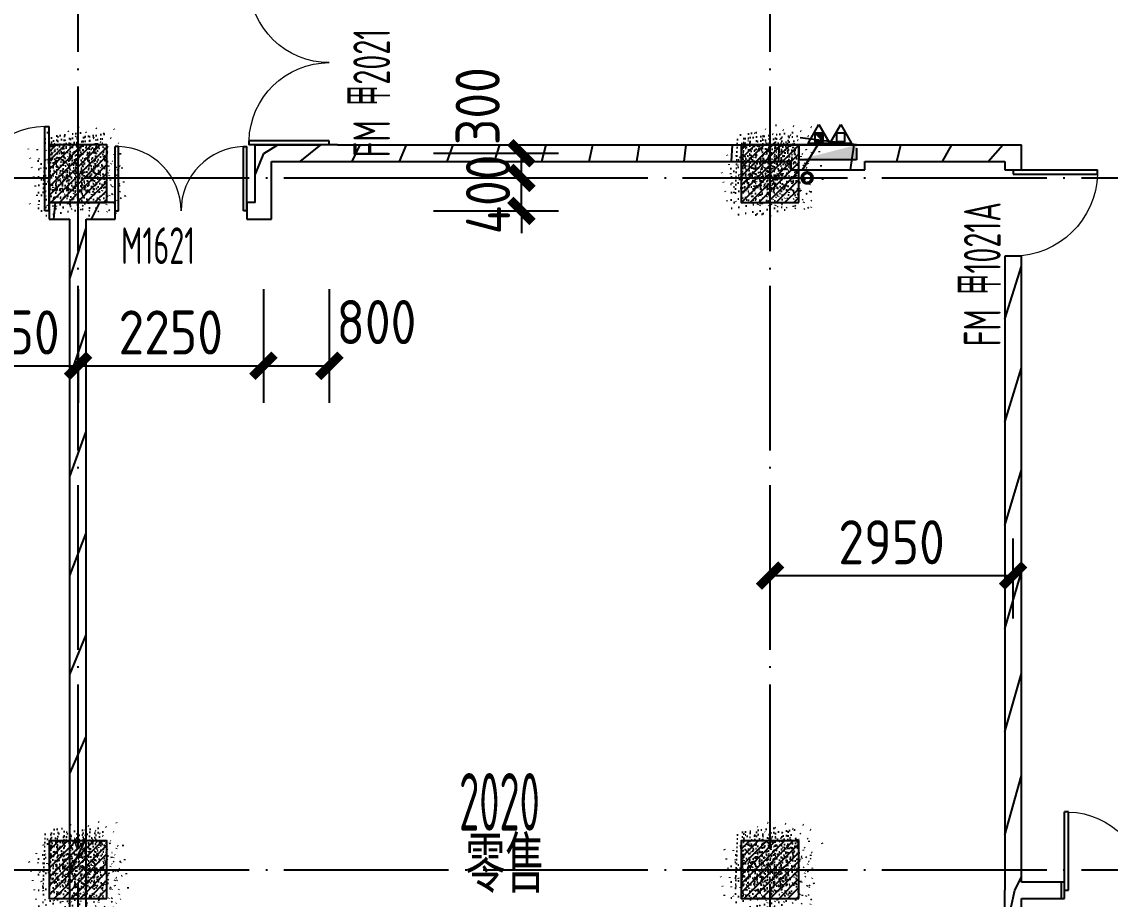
# Model space of a CAD drawing. Header units: inches. Extents: x 0 to 1813292486, y 0 to 3473589894.
# Drawn here: x 600667103 to 600680315, y 3473279259 to 3473289914 of the extents above; entities that cross this region are included whole.
import ezdxf
from ezdxf.enums import TextEntityAlignment as Align

# ---------------------------------------------------------------- set-up
doc = ezdxf.new("R2010")
doc.units = ezdxf.units.IN
doc.header["$LTSCALE"] = 1000
doc.header["$MEASUREMENT"] = 0
doc.linetypes.add('AX-MALL-GIRD-200$0$DOTE', pattern=[2.4200000000000004, 2, -0.2, 0.02, -0.2])
for name, color, linetype in [('A-Anno-Note', 241, 'Continuous'), ('AX-MALL-DIM-P02$0$A-Anno-Dims', 3, 'Continuous'), ('AX-MALL-DIM-P02$0$A-Detl-Thin', 131, 'Continuous'), ('AX-MALL-GIRD-200$0$A-Grid', 222, 'AX-MALL-GIRD-200$0$DOTE'), ('AX-MALL-P02-200$0$A-Anno-Note', 241, 'Continuous'), ('AX-MALL-WALL-P02$0$A-Anno-Note', 241, 'Continuous'), ('AX-MALL-WALL-P02-QT$0$A-Detl-Thin', 131, 'Continuous'), ('AX-MALL-WALL-P02-QT$0$A-Wall', 2, 'Continuous'), ('AX-MALL-WALL-P02-QT$0$A-Wall-Patt', 13, 'Continuous'), ('AX-MALL-WALL-P02-QT$0$A-Wind', 4, 'Continuous'), ('AX-MALL-WORD-P02$0$A-Anno-Note', 241, 'Continuous'), ('AX-MALL-WORD-P02$0$A-Wind-Iden', 11, 'Continuous'), ('AX-MALL-ZTKD-P02$0$A-Anno-Note', 241, 'Continuous'), ('PX-MALL-P02-LG$0$P-Exsh', 31, 'Continuous'), ('PX-MALL-P02-LG$0$P-Hydt-Boxx', 221, 'Continuous'), ('PX-MALL-P02-LG$0$P-Hydt-Pipe', 221, 'Continuous'), ('PX-MALL-P02-LG$0$P-Pipe-Risr', 7, 'Continuous'), ('PX-MALL-P02-LG$0$P-Pipe-Risr-Arch', 6, 'Continuous'), ('PX-MALL-P02-LG$0$P-Pipe-Risr-W100', 6, 'Continuous'), ('PX-MALL-P02-LG$0$P-Pipe-Risr-W50', 6, 'Continuous'), ('SX-MALL-WALL-R-BZ$0$S-COLU', 30, 'Continuous'), ('SX-MALL-WALL-R-BZ$0$S-PATT-WALL', 83, 'Continuous')]:
    doc.layers.add(name, color=color, linetype=linetype)
doc.styles.add('AX-MALL-DIM-P02$0$_TCH_DIM_T3', font='gbenor.shx')
doc.styles.add('AX-MALL-WORD-P02$0$_TCH_WINDOW', font='gbenor.shx', dxfattribs={"bigfont": 'gbcbig.shx'})
doc.styles.add('AX-MALL-WORD-P02$0$STANDARD', font='gbenor.shx', dxfattribs={"bigfont": 'gbcbig.shx'})
doc.styles.add('PX-MALL-P02-LG$0$jzfz', font='gbenor.shx', dxfattribs={"bigfont": 'gbcbig.shx'})
doc.dimstyles.new('AX-MALL-DIM-P02$0$_TCH_ARCH&&180', dxfattribs={"dimtxt": 535.5, "dimasz": 270, "dimexe": 450, "dimexo": 450, "dimgap": 137.25, "dimtad": 1, "dimdec": 0, "dimzin": 0, "dimdsep": 46, "dimtxsty": 'AX-MALL-DIM-P02$0$_TCH_DIM_T3', "dimblk": 'AX-MALL-DIM-P02$0$_ArchTick', "dimcen": 0.09, "dimclrt": 7, "dimazin": 2, "dimtfac": 1, "dimtdec": 0, "dimtix": 1, "dimtmove": 2, "dimatfit": 3, "dimfxl": 500, "dimtolj": 1, "dimtzin": 0, "dimarcsym": 0})
pattern_1 = [(24.56816130816271, (600578611.2237192, 3473080110.365553), (-31.18316059493327, 68.21004687955141), []), (29.56816130816269, (600578611.2237192, 3473080110.365553), (97.53445421719282, -46.37920051396389), [11.25, -123.75]), (334.5681613081628, (600578611.2237192, 3473080110.365553), (19.88439777927527, 112.9961142827297), [9, -99]), (80.01956130816268, (600578619.3515904, 3473080106.50062), (117.4189029658641, 66.61682168402376), [9.5610285, -105.1713168]), (25.75236130816271, (600578621.6965042, 3473080138.478197), (141.3476152528434, -79.15081592627133), [16.875, -185.625]), (76.20376130816268, (600578633.4754679, 3473080131.882288), (182.3878362876093, 87.98253897351975), [14.3415432, -157.75695]), (330.7523613081627, (600578621.6965042, 3473080138.478197), (182.3877676281842, 87.98268140648725), [13.49999999999997, -148.4999999999995]), (0.5681613081627113, (600578633.1346302, 3473080126.213644), (62.82047319493842, -87.84980448085341), [11.24999999999997, -123.7499999999997]), (305.5681613081627, (600578633.1346302, 3473080126.213644), (72.17288941707483, 89.18848104565322), [8.999999999999966, -98.99999999999973]), (51.01956130816269, (600578638.3696649, 3473080118.892823), (134.9933625472827, 1.338571315216136), [9.561028499999967, -105.1713167999997]), (17.06816130816274, (600578611.2237192, 3473080110.365553), (19.14085715648196, 46.15589493569758), [0.75, -97.8, 0.75, -100.5, 0.75, -99.375]), (347.0681613081627, (600578611.2237192, 3473080110.365553), (57.63084700165395, 41.66442755963357), [0.7499999999999979, -57.29999999999986, 0.7499999999999979, -95.54999999999973, 0.7499999999999979, -37.87499999999986]), (307.0681613081626, (600578579.8781208, 3473080122.042708), (73.85474000760384, -31.12342332406966), [0.75, -37.5, 0.75, -117, 0.75, -155.25]), (297.0681613081627, (600578565.8217986, 3473080127.2791), (87.21641676177077, -16.46683783357052), [0.75, -48.75, 0.75, -77.69999999999999, 0.75, -110.25])]
pattern_2 = [(45, (0, 359.0227), (-353.55353201463, 353.55353201463), [])]

# ---------------------------------------------------------------- blocks, each defined once
blk = doc.blocks.new('AX-MALL-WORD-P02')
at = {"layer": 'AX-MALL-WORD-P02$0$A-Anno-Note', "style": 'AX-MALL-WORD-P02$0$STANDARD', "width": 0.6}
blk.add_text('2020', height=700, rotation=339.5681613092015, dxfattribs=at).set_placement((600493591.983263, 3473103324.449121))
at = {"layer": 'AX-MALL-WORD-P02$0$A-Anno-Note', "style": 'AX-MALL-WORD-P02$0$STANDARD'}
blk.add_text('零售', height=675.177304964539, rotation=339.5681613092015, dxfattribs=at).set_placement((600493399.4323552, 3473102595.81602))
at = {"layer": 'AX-MALL-WORD-P02$0$A-Wind-Iden', "style": 'AX-MALL-WORD-P02$0$_TCH_WINDOW', "width": 0.7}
for s, height, rotation, p in [('2021', 446.25, 69.56816104936367, (600495968.5865084, 3473112105.256861)), ('甲', 506.3829787234042, 69.56816104936367, (600495878.5094155, 3473111863.458213)), ('FM', 446.25, 69.56816104936367, (600495660.4136662, 3473111278.012394)), ('M1621', 446.25, 339.5681612302259, (600492148.1697035, 3473111204.449112)), ('1021A', 446.25, 69.56816130778154, (600502113.0925744, 3473107368.237503)), ('甲', 506.3829787234042, 69.56816130778154, (600502023.0154825, 3473107126.438854)), ('FM', 446.25, 69.56816130778154, (600501804.9197359, 3473106540.993034))]:
    blk.add_text(s, height=height, rotation=rotation, dxfattribs=at).set_placement(p)
blk = doc.blocks.new('AX-MALL-GIRD-200')
at = {"layer": 'AX-MALL-GIRD-200$0$A-Grid'}
for p, q in [((600244912.440112, 3473204422.954183), (600602808.4442104, 3473071096.1909)), ((600241980.060326, 3473196551.41375), (600599876.0644244, 3473063224.650467)), ((600458766.1456304, 3473023089.996408), (600497495.6845796, 3473127053.723489)), ((600466637.686063, 3473020157.616622), (600505367.2250125, 3473124121.343704))]:
    blk.add_line(p, q, dxfattribs=at)
blk = doc.blocks.new('SX-MALL-WALL-R-BZ')
at = {"layer": 'SX-MALL-WALL-R-BZ$0$S-PATT-WALL'}
h = blk.add_hatch(dxfattribs=at)
h.set_pattern_fill('钢筋混凝土', color=256, scale=15, pattern_type=2)
h.set_pattern_definition(pattern_1)
h.paths.add_polyline_path([(600492247.5319571, 3473111963.234265), (600492491.8969394, 3473112619.195968), (600491835.9352366, 3473112863.56095), (600491591.5702544, 3473112207.599247)])
h = blk.add_hatch(dxfattribs=at)
h.set_pattern_fill('钢筋混凝土', color=256, scale=15, pattern_type=2)
h.set_pattern_definition(pattern_1)
h.paths.add_polyline_path([(600500119.0723903, 3473109030.854479), (600500363.4373724, 3473109686.816181), (600499707.4756697, 3473109931.181164), (600499463.1106875, 3473109275.219461)])
h = blk.add_hatch(dxfattribs=at)
h.set_pattern_fill('钢筋混凝土', color=256, scale=15, pattern_type=2)
h.set_pattern_definition(pattern_1)
h.paths.add_polyline_path([(600489297.6975294, 3473104044.839424), (600489542.0625116, 3473104700.801127), (600488886.1008089, 3473104945.166109), (600488641.7358267, 3473104289.204407)])
h = blk.add_hatch(dxfattribs=at)
h.set_pattern_fill('钢筋混凝土', color=256, scale=15, pattern_type=2)
h.set_pattern_definition(pattern_1)
h.paths.add_polyline_path([(600497169.2379625, 3473101112.459638), (600497413.6029447, 3473101768.421341), (600496757.6412419, 3473102012.786323), (600496513.2762598, 3473101356.82462)])
at = {"layer": 'SX-MALL-WALL-R-BZ$0$S-COLU'}
for points in [[(600492247.5319571, 3473111963.234265), (600492491.8969394, 3473112619.195968), (600491835.9352366, 3473112863.56095), (600491591.5702544, 3473112207.599247)], [(600500119.0723903, 3473109030.854479), (600500363.4373724, 3473109686.816181), (600499707.4756697, 3473109931.181164), (600499463.1106875, 3473109275.219461)], [(600489297.6975294, 3473104044.839424), (600489542.0625116, 3473104700.801127), (600488886.1008089, 3473104945.166109), (600488641.7358267, 3473104289.204407)], [(600497169.2379625, 3473101112.459638), (600497413.6029447, 3473101768.421341), (600496757.6412419, 3473102012.786323), (600496513.2762598, 3473101356.82462)]]:
    blk.add_lwpolyline(points, close=True, dxfattribs=at)
blk = doc.blocks.new('SX-MALL-WALL-R-2F~3F')
blk.add_blockref('SX-MALL-WALL-R-BZ', (-1.192092895507812e-06, -9.5367431640625e-07))
blk = doc.blocks.new('SX-MALL-WALL-2F~3F')
blk.add_blockref('SX-MALL-WALL-R-2F~3F', (0, 0))
blk = doc.blocks.new('AX-MALL-WALL-P02-QT$0$$DorLib2D$00000001')
for p, q in [((0.45, 0.9750000000000001), (0.5000000000000002, 0.9750000000000001)), ((0.45, 0), (0.45, 0.9750000000000001)), ((0.5, 0), (0.5, 0.9750000000000001)), ((0.5, 0), (0.45, 0))]:
    blk.add_line(p, q)
at = {"lineweight": 13}
blk.add_arc((0.475, 0), 0.975, 91.4692835813538, 180, dxfattribs=at)
blk = doc.blocks.new('AX-MALL-WALL-P02-QT$0$$DorLib2D$00000002')
for p, q in [((-0.5, -5.684341886080802e-17), (-0.5000000000000007, 0.4875)), ((-0.4750000000000007, 0.4875), (-0.5000000000000007, 0.4875)), ((-0.475, -2.842170943040401e-17), (-0.4750000000000007, 0.4875)), ((0.475, -2.842170943040401e-17), (0.4750000000000007, 0.4875)), ((0.4750000000000007, 0.4875), (0.5000000000000007, 0.4875)), ((0.5, -5.684341886080802e-17), (0.5000000000000007, 0.4875)), ((-0.5, -5.684341886080802e-17), (-0.475, -2.842170943040401e-17)), ((0.5, -5.684341886080802e-17), (0.475, -2.842170943040401e-17))]:
    blk.add_line(p, q)
at = {"lineweight": 13}
for centre, start, end in [((-0.4875, -4.263256414560601e-17), 0, 88.53071641864632), ((0.4875, -4.263256414560601e-17), 91.4692835813537, 180)]:
    blk.add_arc(centre, 0.4875, start, end, dxfattribs=at)
blk = doc.blocks.new('AX-MALL-WALL-P02-QT')
at = {"layer": 'AX-MALL-WALL-P02-QT$0$A-Wall-Patt'}
h = blk.add_hatch(dxfattribs=at)
h.set_pattern_fill('普通砖', color=256, scale=200, style=0)
h.set_pattern_definition(pattern_2)
h.paths.add_polyline_path([(600491919.5511056, 3473112085.416758), (600491591.5702529, 3473112207.599248), (600491521.7516872, 3473112020.181619), (600491756.0237248, 3473111932.908412), (600491873.005394, 3473111960.471669)])
h = blk.add_hatch(dxfattribs=at)
h.set_pattern_fill('普通砖', color=256, scale=200, style=0)
h.set_pattern_definition(pattern_2)
h.paths.add_polyline_path([(600491943.4413526, 3473111863.089841), (600492271.4222051, 3473111740.907349), (600492341.2407719, 3473111928.324978), (600491919.5511047, 3473112085.416754), (600491873.0053943, 3473111960.47167)])
h = blk.add_hatch(dxfattribs=at)
h.set_pattern_fill('普通砖', color=256, scale=200, style=0)
h.set_pattern_definition(pattern_2)
h.paths.add_polyline_path([(600484541.988837, 3473092253.273505), (600484660.5576894, 3473092313.264304), (600491943.4413526, 3473111863.089841), (600491873.0053941, 3473111960.471669), (600491756.0237248, 3473111932.908412), (600484451.5853522, 3473092325.22244)])
h = blk.add_hatch(dxfattribs=at)
h.set_pattern_fill('普通砖', color=256, scale=200, style=0)
h.set_pattern_definition(pattern_2)
h.paths.add_polyline_path([(600493934.2906206, 3473111334.867161), (600494051.8896832, 3473111077.630965), (600494296.254669, 3473111733.592676), (600494178.6556062, 3473111990.828872)])
h = blk.add_hatch(dxfattribs=at)
h.set_pattern_fill('普通砖', color=256, scale=200, style=0)
h.set_pattern_definition(pattern_2)
h.paths.add_polyline_path([(600494178.6556062, 3473111990.828872), (600494296.254669, 3473111733.592676), (600494952.216372, 3473111489.227694), (600494998.7618643, 3473111614.172177), (600494928.3261236, 3473111711.554606)])
h = blk.add_hatch(dxfattribs=at)
h.set_pattern_fill('普通砖', color=256, scale=200, style=0)
h.set_pattern_definition(pattern_2)
h.paths.add_polyline_path([(600495115.74342, 3473111641.735147), (600494928.3261236, 3473111711.554606), (600494998.761972, 3473111614.172483)])
h = blk.add_hatch(dxfattribs=at)
h.set_pattern_fill('普通砖', color=256, scale=200, style=0)
h.set_pattern_definition(pattern_2)
h.paths.add_polyline_path([(600494998.7619718, 3473111614.172482), (600494952.2160492, 3473111489.226778), (600500199.910009, 3473109534.30783), (600500269.7285429, 3473109721.725472), (600495115.74342, 3473111641.735147)])
h = blk.add_hatch(dxfattribs=at)
h.set_pattern_fill('普通砖', color=256, scale=200, style=0)
h.set_pattern_definition(pattern_2)
h.paths.add_polyline_path([(600493934.2906206, 3473111334.867161), (600493840.5818055, 3473111369.776444), (600493770.7632388, 3473111182.358815), (600494051.8896832, 3473111077.630965)])
h = blk.add_hatch(dxfattribs=at)
h.set_pattern_fill('普通砖', color=256, scale=200, style=0)
h.set_pattern_definition(pattern_2)
h.paths.add_polyline_path([(600500269.7285585, 3473109721.725466), (600500165.0007092, 3473109440.599022), (600501008.3800414, 3473109126.415474), (600501113.1078907, 3473109407.541918)])
h = blk.add_hatch(dxfattribs=at)
h.set_pattern_fill('普通砖', color=256, scale=200, style=0)
h.set_pattern_definition(pattern_2)
h.paths.add_polyline_path([(600501113.1078913, 3473109407.541917), (600501043.289325, 3473109220.124288), (600502636.339168, 3473108626.666477), (600502893.5753636, 3473108744.26554)])
h = blk.add_hatch(dxfattribs=at)
h.set_pattern_fill('普通砖', color=256, scale=200, style=0)
h.set_pattern_definition(pattern_2)
h.paths.add_polyline_path([(600502636.339168, 3473108626.666477), (600502601.429885, 3473108532.957663), (600502788.8475145, 3473108463.139096), (600502893.5753636, 3473108744.26554)])
h = blk.add_hatch(dxfattribs=at)
h.set_pattern_fill('普通砖', color=256, scale=200, style=0)
h.set_pattern_definition(pattern_2)
h.paths.add_polyline_path([(600499769.194513, 3473100357.326597), (600502422.3000416, 3473107479.196542), (600502234.8824121, 3473107549.015108), (600499546.8676003, 3473100333.436348), (600499671.8126866, 3473100286.890638)])
h = blk.add_hatch(dxfattribs=at)
h.set_pattern_fill('普通砖', color=256, scale=200, style=0)
h.set_pattern_definition(pattern_2)
h.paths.add_polyline_path([(600497157.9801463, 3473093347.907289), (600499699.3759468, 3473100169.908967), (600499671.8126868, 3473100286.890638), (600499546.8676003, 3473100333.436348), (600496970.5625168, 3473093417.725855)])
h = blk.add_hatch(dxfattribs=at)
h.set_pattern_fill('普通砖', color=256, scale=200, style=0)
h.set_pattern_definition(pattern_2)
h.paths.add_polyline_path([(600499699.3759468, 3473100169.908967), (600500191.3448169, 3473099986.636127), (600500261.1633834, 3473100174.053757), (600499769.194513, 3473100357.326597), (600499671.8126867, 3473100286.890638)])
at = {"layer": 'AX-MALL-WALL-P02-QT$0$A-Wall'}
for p, q in [((600491591.5702529, 3473112207.599248), (600491521.7516872, 3473112020.181619)), ((600491919.5511056, 3473112085.416758), (600491591.5702529, 3473112207.599248)), ((600492341.2407719, 3473111928.324978), (600491919.5511047, 3473112085.416754)), ((600491521.7516872, 3473112020.181619), (600491756.0237248, 3473111932.908412)), ((600493934.2906206, 3473111334.867161), (600494178.6556062, 3473111990.828872)), ((600494178.6556062, 3473111990.828872), (600494928.3261236, 3473111711.554606)), ((600484451.5853522, 3473092325.22244), (600491756.0237248, 3473111932.908412)), ((600484660.5576894, 3473092313.264304), (600491943.4413526, 3473111863.089841)), ((600491943.4413526, 3473111863.089841), (600492271.4222051, 3473111740.907349)), ((600492271.4222051, 3473111740.907349), (600492341.2407719, 3473111928.324978)), ((600494051.8896832, 3473111077.630965), (600494296.254669, 3473111733.592676)), ((600494296.254669, 3473111733.592676), (600494952.216372, 3473111489.227694)), ((600495115.74342, 3473111641.735147), (600494928.3261236, 3473111711.554606)), ((600495115.74342, 3473111641.735147), (600500269.7285429, 3473109721.725472)), ((600494952.2160492, 3473111489.226778), (600500199.910009, 3473109534.30783)), ((600493840.5818055, 3473111369.776444), (600493770.7632388, 3473111182.358815)), ((600493934.2906206, 3473111334.867161), (600493840.5818055, 3473111369.776444)), ((600493770.7632388, 3473111182.358815), (600494051.8896832, 3473111077.630965)), ((600500269.7285585, 3473109721.725466), (600501113.1078907, 3473109407.541918)), ((600500199.910009, 3473109534.30783), (600500165.0007092, 3473109440.599022)), ((600500165.0007092, 3473109440.599022), (600501008.3800414, 3473109126.415474)), ((600501113.1078913, 3473109407.541917), (600502893.5753636, 3473108744.26554)), ((600501008.3800414, 3473109126.415474), (600501043.289325, 3473109220.124288)), ((600501043.289325, 3473109220.124288), (600502636.339168, 3473108626.666477)), ((600502788.8475145, 3473108463.139096), (600502893.5753636, 3473108744.26554)), ((600502636.339168, 3473108626.666477), (600502601.429885, 3473108532.957663)), ((600502601.429885, 3473108532.957663), (600502788.8475145, 3473108463.139096)), ((600502234.8824121, 3473107549.015108), (600499546.8676003, 3473100333.436348)), ((600499769.194513, 3473100357.326597), (600502422.3000416, 3473107479.196542)), ((600502422.3000416, 3473107479.196542), (600502234.8824121, 3473107549.015108)), ((600496970.5625168, 3473093417.725855), (600499546.8676003, 3473100333.436348)), ((600500261.1633834, 3473100174.053757), (600499769.194513, 3473100357.326597)), ((600497157.9801463, 3473093347.907289), (600499699.3759468, 3473100169.908967)), ((600499699.3759468, 3473100169.908967), (600500191.3448169, 3473099986.636127)), ((600500191.3448169, 3473099986.636127), (600500261.1633834, 3473100174.053757))]:
    blk.add_line(p, q, dxfattribs=at)
at = {"layer": 'AX-MALL-WALL-P02-QT$0$A-Detl-Thin'}
blk.add_blockref('SX-MALL-WALL-2F~3F', (0, 0), dxfattribs=at)
at = {"layer": 'AX-MALL-WALL-P02-QT$0$A-Wind'}
blk.add_blockref('AX-MALL-GIRD-200', (0, 0), dxfattribs=at)
at = {"layer": 'AX-MALL-WALL-P02-QT$0$A-Wind', "zscale": 200}
for name, p, xscale, yscale, rotation in [('AX-MALL-WALL-P02-QT$0$$DorLib2D$00000002', (600495371.1277701, 3473112613.733469), -2000, 2000, 69.56816127392804), ('AX-MALL-WALL-P02-QT$0$$DorLib2D$00000001', (600491064.6896925, 3473112297.164169), -1050, -1050, 159.5681614654367), ('AX-MALL-WALL-P02-QT$0$$DorLib2D$00000002', (600493056.0020053, 3473111555.341897), -1600, -1600, 159.5681611928776), ('AX-MALL-WALL-P02-QT$0$$DorLib2D$00000001', (600502511.8649633, 3473108006.077102), 1050, -1050, 69.5681613312832), ('AX-MALL-WALL-P02-QT$0$$DorLib2D$00000002', (600501139.9150432, 3473099739.979431), -1950, 1950, 339.5681612957866)]:
    blk.add_blockref(name, p, dxfattribs=dict(at, xscale=xscale, yscale=yscale, rotation=rotation))
blk = doc.blocks.new('AX-MALL-WALL-P02')
at = {"layer": 'AX-MALL-WALL-P02$0$A-Anno-Note'}
blk.add_blockref('AX-MALL-WORD-P02', (0, 0), dxfattribs=at)
blk.add_blockref('AX-MALL-WALL-P02-QT', (0, 0), dxfattribs=at)
blk = doc.blocks.new('PX-MALL-P02-LG$0$XHS1')
at = {"layer": 'PX-MALL-P02-LG$0$P-Hydt-Boxx', "ltscale": 0.7}
for p, q in [((350.0030006170273, 240), (-332.898939371109, 327.2950124740601)), ((350.0030006170273, 240), (-349.9969996213913, 240)), ((-349.9969997406006, 239.9999995231628), (-349.9969996213913, 60)), ((350.0030003786087, 200), (350.003000497818, 60)), ((350.0030006170273, 60), (-349.996999502182, 60))]:
    blk.add_line(p, q, dxfattribs=at)
blk.add_solid([(350.0030006170273, 240), (350.0030002593994, 60.00000047683716), (-349.9969996213913, 60)], dxfattribs=at)
blk = doc.blocks.new('PX-MALL-P02-LG$0$MHQ')
at = {"layer": 'PX-MALL-P02-LG$0$P-Exsh', "ltscale": 0.7}
h = blk.add_hatch(dxfattribs=at)
h.set_pattern_fill('ANSI31', color=256, scale=25, style=0)
h.set_pattern_definition([(45, (-160019.2306599375, -42228.3236173685), (-28.0633003783411, 28.0633003783411), [])])
h.paths.add_polyline_path([(-75.0000000015425, 185.1731819980414), (75, 185.1731819980414), (75, 35.17318199802685), (-75.0000000015425, 35.17318199802685)])
for points in [[(0, 346.4101615137042), (-200, -1.455191522836685e-11), (200, -1.455191522836685e-11)], [(0, 346.4101615137042), (-200, -1.455191522836685e-11), (200, -1.455191522836685e-11)], [(0, 346.4101615137042), (-200, -1.455191522836685e-11), (200, -1.455191522836685e-11)], [(-75.0000000015425, 185.1731819980414), (75, 185.1731819980414), (75, 35.17318199802685), (-75.0000000015425, 35.17318199802685)]]:
    blk.add_lwpolyline(points, close=True, dxfattribs=at)
blk = doc.blocks.new('PX-MALL-P02-LG$0$20200929200250')
at = {"layer": 'PX-MALL-P02-LG$0$P-Exsh', "ltscale": 0.7, "xscale": 0.6600000001490116, "yscale": 0.6600000001490116, "zscale": 0.6600000001490116}
for p in [(-132.0000001192093, 40), (131.9999997615814, 40)]:
    blk.add_blockref('PX-MALL-P02-LG$0$MHQ', p, dxfattribs=at)
blk = doc.blocks.new('PX-MALL-P02-LG$0$20211220143732')
at = {"layer": 'PX-MALL-P02-LG$0$P-Exsh'}
blk.add_blockref('PX-MALL-P02-LG$0$20200929200250', (-374.9999999407155, 219.6219584928522), dxfattribs=at)
at = {"layer": 'PX-MALL-P02-LG$0$P-Hydt-Boxx', "ltscale": 0.7, "xscale": -1}
blk.add_blockref('PX-MALL-P02-LG$0$XHS1', (-349.9969999989844, 0), dxfattribs=at)
blk = doc.blocks.new('PX-MALL-P02-LG$0$P-Risr')
at = {"layer": 'PX-MALL-P02-LG$0$P-Pipe-Risr-W50'}
h = blk.add_hatch(color=0, dxfattribs=at)
edge = h.paths.add_edge_path()
edge.add_ellipse((0, 0), major_axis=(47.05795628796547, 47.05795628796547), ratio=0.9999999999999695, start_angle=225.0000000000009, end_angle=405.0000000000009, ccw=False)
edge.add_ellipse((0, 0), major_axis=(47.05795628796764, 47.05795628796764), ratio=0.9999999999998785, start_angle=133.9675974886221, end_angle=225.0000000000035, ccw=False)
edge.add_line((-66.53919663240958, 1.199087783927098), (-54.4367953546693, 1.199087783927098))
edge.add_ellipse((0, 0), major_axis=(-38.50196423560672, 38.50196423560672), ratio=0.9999999999999859, start_angle=43.73814098242129, end_angle=134.9999999999996)
edge.add_ellipse((0, 0), major_axis=(38.50196423561096, 38.50196423561096), ratio=0.9999999999998216, start_angle=225.0000000000051, end_angle=405.0000000000051)
edge.add_ellipse((0, 0), major_axis=(38.50196423560679, 38.50196423560679), ratio=0.9999999999999831, start_angle=45.00000000000048, end_angle=133.7381409824204)
edge.add_line((-54.43679535467527, 1.199087783927098), (-66.53919663241555, 1.199087783927098))
edge.add_ellipse((0, 0), major_axis=(-47.05795628796762, 47.05795628796762), ratio=0.9999999999998742, start_angle=-45.00000000000358, end_angle=43.967597488629224, ccw=False)
at = {"layer": 'PX-MALL-P02-LG$0$P-Pipe-Risr-Arch', "ltscale": 0.7}
blk.add_circle((0, 0), 59.29000000000001, dxfattribs=at)
at = {"layer": 'PX-MALL-P02-LG$0$P-Pipe-Risr-W100', "color": 0, "const_width": 15}
blk.add_lwpolyline([(-75, 0, 1), (75, 0, 1)], format="xyb", close=True, dxfattribs=at)
at = {"layer": 'PX-MALL-P02-LG$0$P-Pipe-Risr-W50'}
blk.add_circle((0, 0), 54.45000000000001, dxfattribs=at)
at = {"layer": 'PX-MALL-P02-LG$0$P-Pipe-Risr', "style": 'PX-MALL-P02-LG$0$jzfz', "width": 0.6, "flags": 1}
for tag, p in [('SYS-MARK', (0.3310501334344735, -45.65933377496549)), ('RANGE', (0.3337570973526454, -45.67887874227017))]:
    blk.add_attdef(tag, text='', height=0.015625, dxfattribs=at).set_placement(p, align=Align.MIDDLE)
blk = doc.blocks.new('PX-MALL-P02-LG')
at = {"layer": 'PX-MALL-P02-LG$0$P-Exsh', "xscale": -1, "rotation": 339.568162133497}
blk.add_blockref('PX-MALL-P02-LG$0$20211220143732', (600500279.6550927, 3473109461.915028), dxfattribs=at)
at = {"layer": 'PX-MALL-P02-LG$0$P-Hydt-Pipe', "color": 221, "xscale": -0.9999999999999991, "rotation": 249.5681616501066}
blk.add_blockref('PX-MALL-P02-LG$0$P-Risr', (600500317.5090532, 3473109277.071641), dxfattribs=at)
blk = doc.blocks.new('AX-MALL-ZTKD-P02')
at = {"layer": 'AX-MALL-ZTKD-P02$0$A-Anno-Note'}
blk.add_blockref('AX-MALL-GIRD-200', (0, 0), dxfattribs=at)
blk = doc.blocks.new('AX-MALL-DIM-P02$0$_ArchTick')
at = {"color": 0, "linetype": 'ByBlock', "const_width": 0.4}
blk.add_lwpolyline([(-0.5, -0.5), (0.5, 0.5)], dxfattribs=at)
blk = doc.blocks.new('*D1342')
at = {"layer": 'AX-MALL-DIM-P02$0$A-Anno-Dims', "color": 0, "lineweight": -2, "transparency": 16777216}
for p, q in [((600490006.8078281, 3473111677.476913), (600489524.5718383, 3473110382.987153)), ((600491553.0035477, 3473111101.472958), (600491070.7675579, 3473109806.983197)), ((600489681.6637756, 3473110804.676758), (600491227.8594952, 3473110228.672802))]:
    blk.add_line(p, q, dxfattribs=at)
at = {"layer": 'AX-MALL-DIM-P02$0$A-Anno-Dims', "color": 0, "lineweight": -2, "transparency": 16777216, "xscale": 270, "yscale": 270, "zscale": 270}
for p, rotation in [((600489681.6637756, 3473110804.676758), 159.5681391749073), ((600491227.8594952, 3473110228.672802), 339.5681391749073)]:
    blk.add_blockref('AX-MALL-DIM-P02$0$_ArchTick', p, dxfattribs=dict(at, rotation=rotation))
at = {"layer": 'AX-MALL-DIM-P02$0$A-Anno-Dims', "color": 7, "transparency": 16777216, "insert": (600490596.1443787, 3473110896.195425), "char_height": 535.5, "attachment_point": 5, "rotation": 339.5681391749073, "style": 'AX-MALL-DIM-P02$0$_TCH_DIM_T3'}
blk.add_mtext('\\A1;1650', dxfattribs=at)
blk = doc.blocks.new('*D1343')
at = {"layer": 'AX-MALL-DIM-P02$0$A-Anno-Dims', "color": 0, "lineweight": -2, "transparency": 16777216}
for p, q in [((600491553.0035477, 3473111101.472958), (600491070.7675579, 3473109806.983197)), ((600491227.8594949, 3473110228.672802), (600493336.3068478, 3473109443.213367)), ((600493661.4509006, 3473110316.013523), (600493179.2149107, 3473109021.523762))]:
    blk.add_line(p, q, dxfattribs=at)
at = {"layer": 'AX-MALL-DIM-P02$0$A-Anno-Dims', "color": 0, "lineweight": -2, "transparency": 16777216, "xscale": 270, "yscale": 270, "zscale": 270}
for p, rotation in [((600491227.8594949, 3473110228.672802), 159.5681391705704), ((600493336.3068478, 3473109443.213367), 339.5681391705704)]:
    blk.add_blockref('AX-MALL-DIM-P02$0$_ArchTick', p, dxfattribs=dict(at, rotation=rotation))
at = {"layer": 'AX-MALL-DIM-P02$0$A-Anno-Dims', "color": 7, "transparency": 16777216, "insert": (600492423.465915, 3473110215.46373), "char_height": 535.5, "attachment_point": 5, "rotation": 339.5681391705704, "style": 'AX-MALL-DIM-P02$0$_TCH_DIM_T3'}
blk.add_mtext('\\A1;2250', dxfattribs=at)
blk = doc.blocks.new('*D1344')
at = {"layer": 'AX-MALL-DIM-P02$0$A-Anno-Dims', "color": 0, "lineweight": -2, "transparency": 16777216}
for p, q in [((600493661.4509006, 3473110316.013523), (600493179.214911, 3473109021.523762)), ((600494411.1208707, 3473110036.739132), (600493928.8848811, 3473108742.249371)), ((600493336.306848, 3473109443.213367), (600494085.9768182, 3473109163.938976))]:
    blk.add_line(p, q, dxfattribs=at)
at = {"layer": 'AX-MALL-DIM-P02$0$A-Anno-Dims', "color": 0, "lineweight": -2, "transparency": 16777216, "xscale": 270, "yscale": 270, "zscale": 270}
for p, rotation in [((600493336.306848, 3473109443.213367), 159.5681391846959), ((600494085.9768182, 3473109163.938976), 339.5681391846959)]:
    blk.add_blockref('AX-MALL-DIM-P02$0$_ArchTick', p, dxfattribs=dict(at, rotation=rotation))
at = {"layer": 'AX-MALL-DIM-P02$0$A-Anno-Dims', "color": 7, "transparency": 16777216, "insert": (600494807.3127923, 3473109461.868857), "char_height": 535.5, "attachment_point": 5, "rotation": 339.56813918469595, "style": 'AX-MALL-DIM-P02$0$_TCH_DIM_T3'}
blk.add_mtext('\\A1;800', dxfattribs=at)
blk = doc.blocks.new('*D1348')
at = {"layer": 'AX-MALL-DIM-P02$0$A-Anno-Dims', "color": 0, "lineweight": -2, "transparency": 16777216}
for p, q in [((600496068.4548587, 3473110859.969009), (600497489.0450168, 3473110330.75749)), ((600497067.3553507, 3473110487.849265), (600497161.6104155, 3473110740.863064)), ((600495928.8177235, 3473110485.133743), (600497349.4078815, 3473109955.922225)), ((600496927.7182155, 3473110113.013999), (600497067.3553507, 3473110487.849265)), ((600496927.7182155, 3473110113.013999), (600496833.463151, 3473109860.000199))]:
    blk.add_line(p, q, dxfattribs=at)
at = {"layer": 'AX-MALL-DIM-P02$0$A-Anno-Dims', "color": 0, "lineweight": -2, "transparency": 16777216, "xscale": 270, "yscale": 270, "zscale": 270}
for p, rotation in [((600497067.3553507, 3473110487.849265), 249.5681612913836), ((600496927.7182155, 3473110113.013999), 69.56816129138365)]:
    blk.add_blockref('AX-MALL-DIM-P02$0$_ArchTick', p, dxfattribs=dict(at, rotation=rotation))
at = {"layer": 'AX-MALL-DIM-P02$0$A-Anno-Dims', "color": 7, "transparency": 16777216, "insert": (600496618.0160836, 3473110441.814229), "char_height": 535.5, "attachment_point": 5, "rotation": 69.56816129138362, "style": 'AX-MALL-DIM-P02$0$_TCH_DIM_T3'}
blk.add_mtext('\\A1;400', dxfattribs=at)
blk = doc.blocks.new('*D1349')
at = {"layer": 'AX-MALL-DIM-P02$0$A-Anno-Dims', "color": 0, "lineweight": -2, "transparency": 16777216}
for p, q in [((600496173.1827086, 3473111141.095453), (600497593.7728667, 3473110611.883934)), ((600496068.4548593, 3473110859.969009), (600497489.0450172, 3473110330.75749)), ((600497067.3553512, 3473110487.849265), (600497172.0832007, 3473110768.975708))]:
    blk.add_line(p, q, dxfattribs=at)
at = {"layer": 'AX-MALL-DIM-P02$0$A-Anno-Dims', "color": 0, "lineweight": -2, "transparency": 16777216, "xscale": 270, "yscale": 270, "zscale": 270}
for p, rotation in [((600497172.0832007, 3473110768.975708), 69.56816129087792), ((600497067.3553512, 3473110487.849265), 249.5681612908779)]:
    blk.add_blockref('AX-MALL-DIM-P02$0$_ArchTick', p, dxfattribs=dict(at, rotation=rotation))
at = {"layer": 'AX-MALL-DIM-P02$0$A-Anno-Dims', "color": 7, "transparency": 16777216, "insert": (600496874.1530402, 3473111490.311568), "char_height": 535.5, "attachment_point": 5, "rotation": 69.56816129087792, "style": 'AX-MALL-DIM-P02$0$_TCH_DIM_T3'}
blk.add_mtext('\\A1;300', dxfattribs=at)
blk = doc.blocks.new('*D1377')
at = {"layer": 'AX-MALL-DIM-P02$0$A-Anno-Dims', "color": 0, "lineweight": -2, "transparency": 16777216}
for p, q in [((600498028.391832, 3473104421.329953), (600498367.2574109, 3473105330.96455)), ((600498210.1656364, 3473104909.274883), (600500974.5756665, 3473103879.45103)), ((600500792.8018621, 3473103391.5061), (600501131.667441, 3473104301.140697))]:
    blk.add_line(p, q, dxfattribs=at)
at = {"layer": 'AX-MALL-DIM-P02$0$A-Anno-Dims', "color": 0, "lineweight": -2, "transparency": 16777216, "xscale": 270, "yscale": 270, "zscale": 270}
for p, rotation in [((600498210.1656364, 3473104909.274883), 159.568161298013), ((600500974.5756665, 3473103879.45103), 339.568161298013)]:
    blk.add_blockref('AX-MALL-DIM-P02$0$_ArchTick', p, dxfattribs=dict(at, rotation=rotation))
at = {"layer": 'AX-MALL-DIM-P02$0$A-Anno-Dims', "color": 7, "transparency": 16777216, "insert": (600499733.7532485, 3473104773.883657), "char_height": 535.5, "attachment_point": 5, "rotation": 339.56816129801297, "style": 'AX-MALL-DIM-P02$0$_TCH_DIM_T3'}
blk.add_mtext('\\A1;2950', dxfattribs=at)
blk = doc.blocks.new('AX-MALL-DIM-P02')
at = {"layer": 'AX-MALL-DIM-P02$0$A-Detl-Thin'}
blk.add_blockref('AX-MALL-ZTKD-P02', (-2.384185791015625e-06, 9.5367431640625e-07), dxfattribs=at)
at = {"layer": 'AX-MALL-DIM-P02$0$A-Anno-Dims'}
for p1, p2, distance, picture, middle in [((600490163.8997653, 3473112099.166519), (600491710.0954849, 3473111523.162563), -1381.396138247157, '*D1342', (600490596.1443787, 3473110896.195425)), ((600491710.0954849, 3473111523.162563), (600493818.5428379, 3473110737.703128), -1381.3961383720025, '*D1343', (600492423.465915, 3473110215.46373)), ((600495507.1280576, 3473110642.225518), (600495646.765193, 3473111017.060783), -1515.9621455933664, '*D1348', (600496618.0160836, 3473110441.814229)), ((600497871.3000575, 3473103999.640287), (600500635.7100877, 3473102969.816434), 970.7033422017753, '*D1377', (600499733.7532485, 3473104773.883657))]:
    dim = blk.add_aligned_dim(p1=p1, p2=p2, distance=distance, dimstyle='AX-MALL-DIM-P02$0$_TCH_ARCH&&180', dxfattribs=at)
    dim.commit()
    dim.dimension.update_dxf_attribs({"geometry": picture, "text_midpoint": middle})
for base, p1, p2, angle, picture, middle in [((600497172.0832007, 3473110768.975708), (600495646.765193, 3473111017.060783), (600495751.4930427, 3473111298.187228), 69.56816135446113, '*D1349', (600496874.1530402, 3473111490.311568)), ((600494085.9768182, 3473109163.938976), (600493818.5428376, 3473110737.703128), (600494568.2128079, 3473110458.428737), 339.5681392166984, '*D1344', (600494807.3127923, 3473109461.868857))]:
    dim = blk.add_linear_dim(base=base, p1=p1, p2=p2, angle=angle, dimstyle='AX-MALL-DIM-P02$0$_TCH_ARCH&&180', dxfattribs=at)
    dim.commit()
    dim.dimension.update_dxf_attribs({"geometry": picture, "text_midpoint": middle, "dimtype": 129})
blk = doc.blocks.new('AX-MALL-P02-200')
at = {"layer": 'AX-MALL-P02-200$0$A-Anno-Note'}
blk.add_blockref('AX-MALL-WALL-P02', (0, 0), dxfattribs=at)
for name in ['AX-MALL-DIM-P02', 'PX-MALL-P02-LG']:
    blk.add_blockref(name, (0, 0), dxfattribs=at)

msp = doc.modelspace()

# ---------------------------------------------------------------- block references
at = {"layer": 'A-Anno-Note', "rotation": 20.43183869077545}
msp.add_blockref('AX-MALL-P02-200', (1250392458.527329, 9048125.682563305), dxfattribs=at)

doc.saveas('drawing.dxf')
